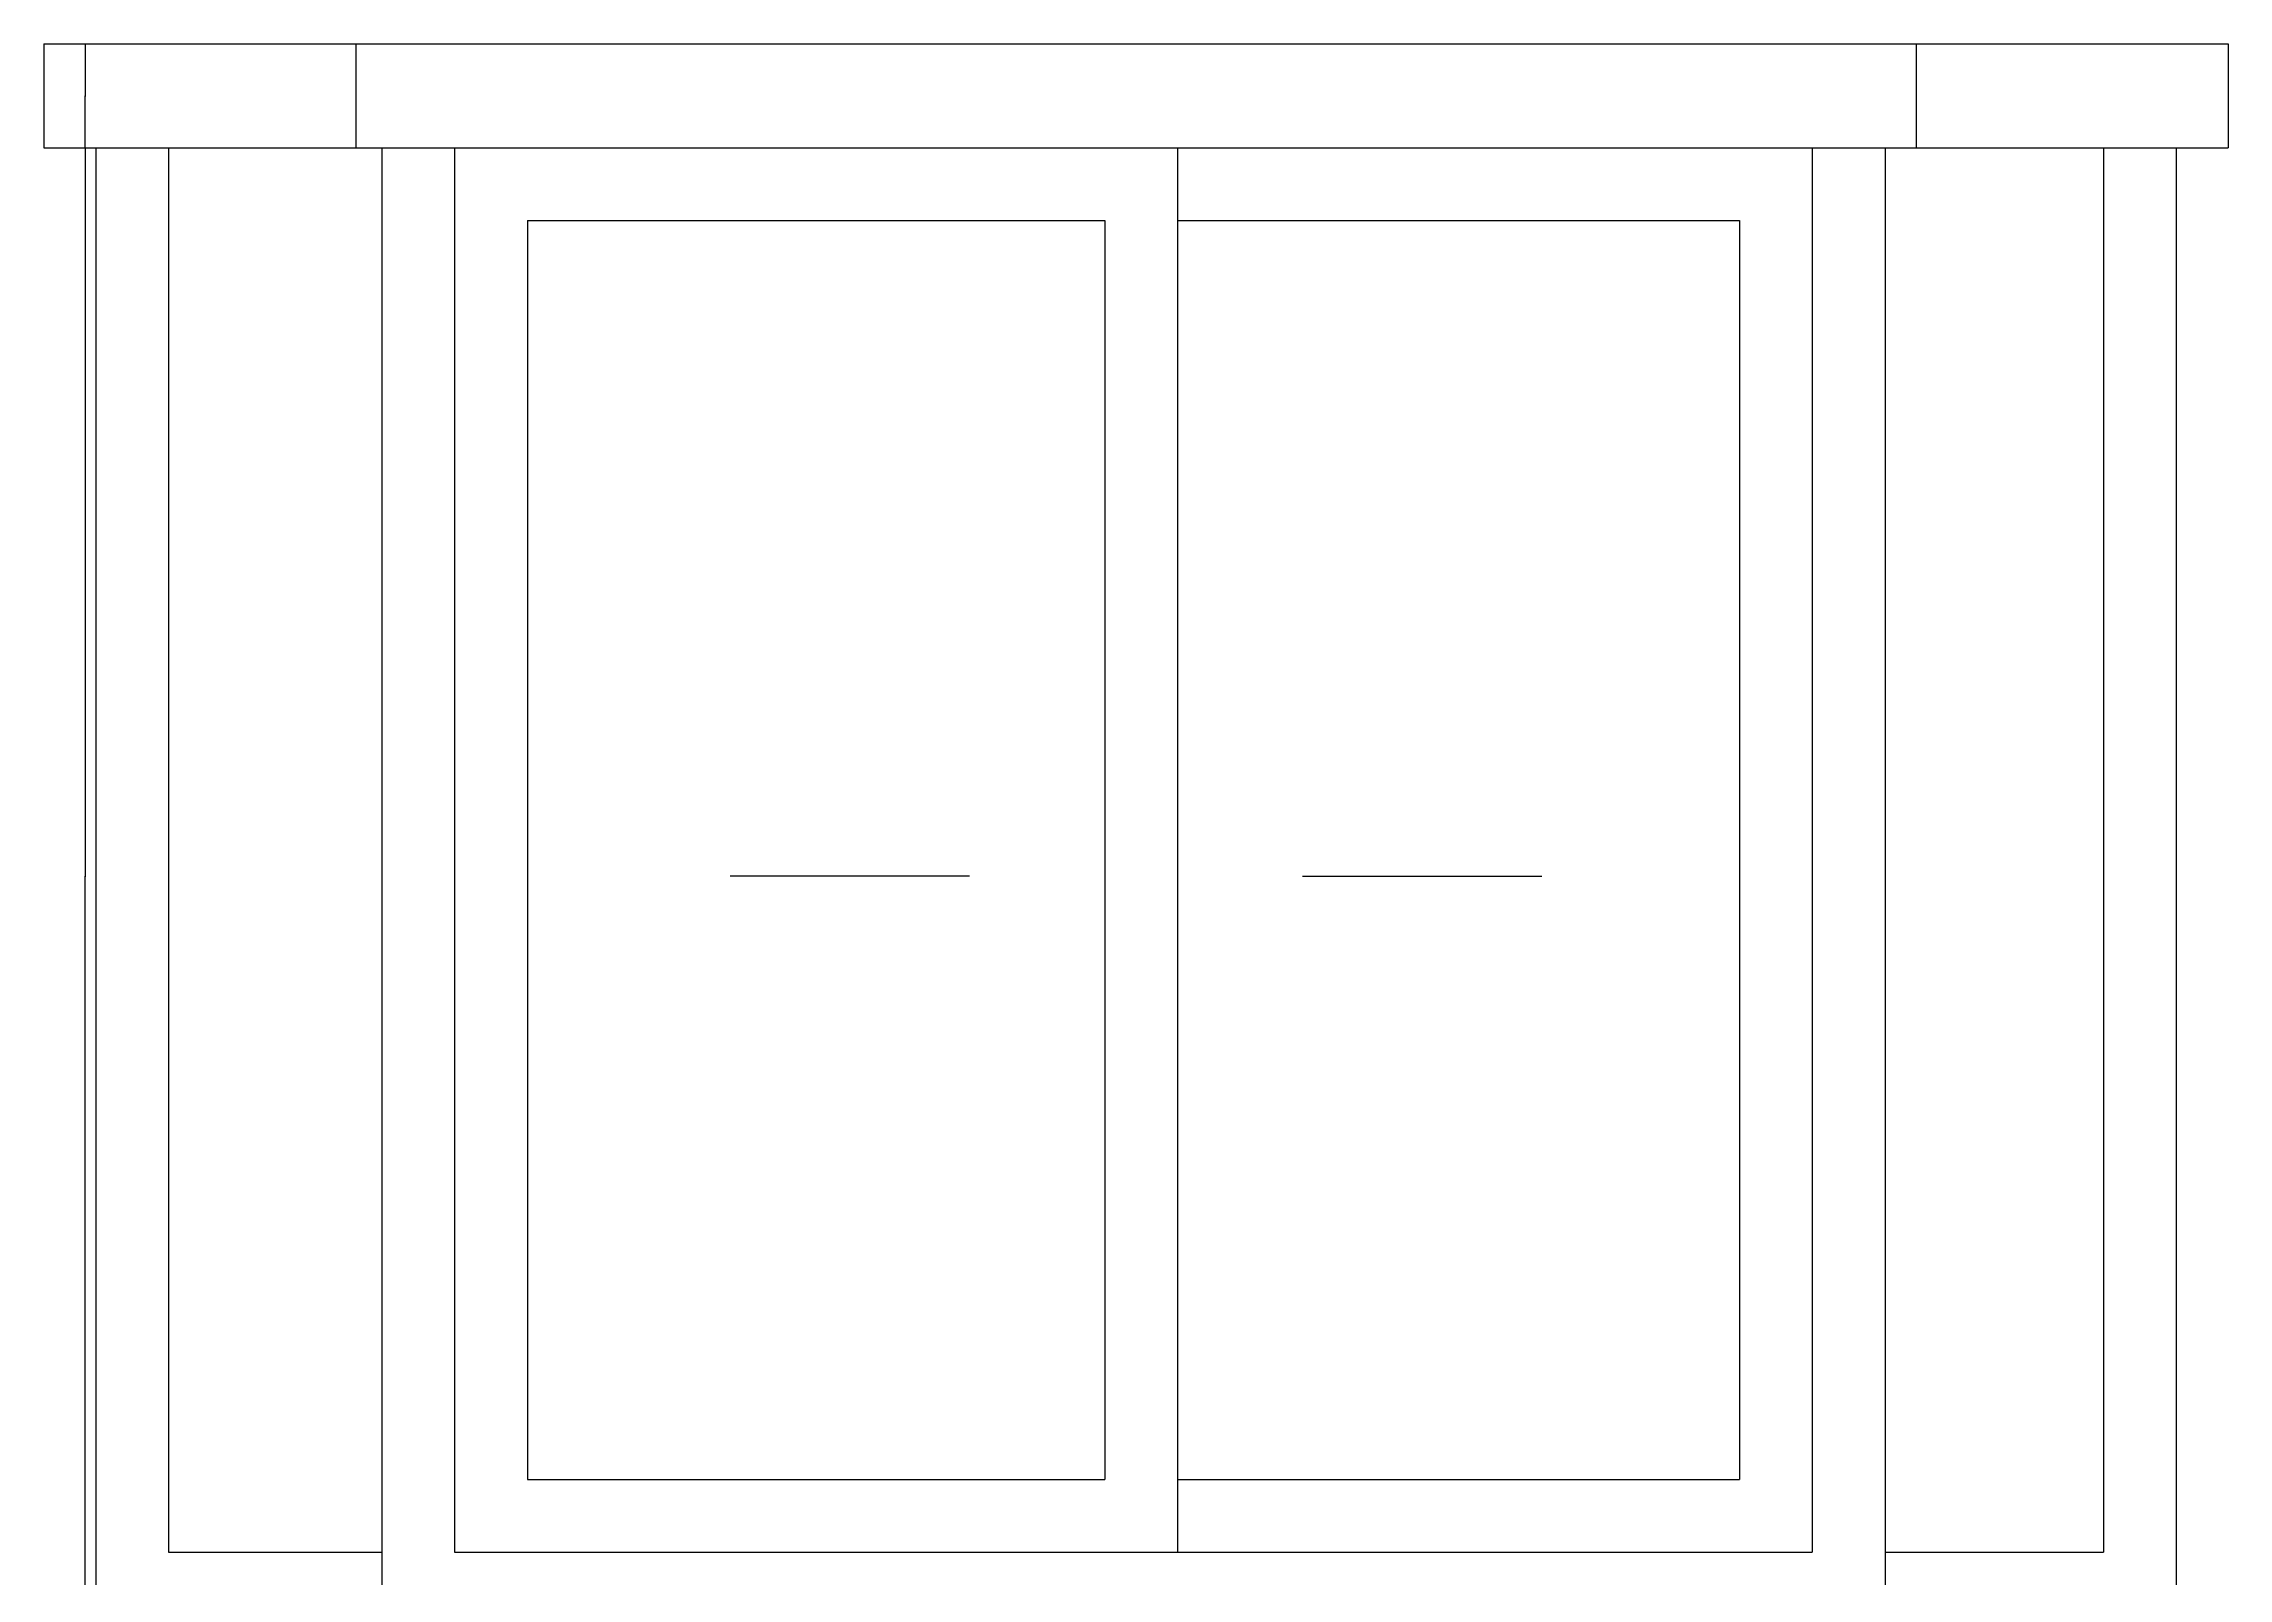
# Model space of a CAD drawing. Header units: metres. Extents: x 2111 to 6674, y -3242 to 1303.
# Drawn here: x 4250 to 6350, y -1425 to 50 of the extents above; entities that cross this region are included whole.
import ezdxf

# ---------------------------------------------------------------- set-up
doc = ezdxf.new("R2010")
doc.units = ezdxf.units.M
for name, color, linetype in [('E_WALL', 255, 'Continuous'), ('LM', 141, 'Continuous'), ('PUB_DIM', 3, 'Continuous')]:
    doc.layers.add(name, color=color, linetype=linetype)
doc.dimstyles.get("Standard").update_dxf_attribs({"dimtxt": 2.5, "dimasz": 2.5, "dimexe": 1.25, "dimexo": 0.625, "dimtad": 1, "dimcen": 2.5, "dimazin": 3, "dimtfac": 1, "dimtmove": 0, "dimatfit": 3})

# ---------------------------------------------------------------- blocks, each defined once
blk = doc.blocks.new('*D7')
for p, q in [((4290, -50), (4290, -750)), ((4289.75, -750), (4289.5, -750)), ((4290, -1450), (4290, -750)), ((4290, -750), (4290, -750)), ((4290.25, -750), (4290.5, -750))]:
    blk.add_line(p, q)
at = {"layer": 'Defpoints'}
for p in [(4290, -50), (4290, -750), (4290, -1450)]:
    blk.add_point(p, dxfattribs=at)
at = {"layer": 'PUB_DIM', "insert": (4290, -748.875), "char_height": 1, "attachment_point": 5}
blk.add_mtext('0', dxfattribs=at)
blk = doc.blocks.new('*D10')
for p, q in [((4290, 50), (4290, 0)), ((4289.75, 0), (4289.5, 0)), ((4290, -50), (4290, 0)), ((4290, 0), (4290, 0)), ((4290.25, 0), (4290.5, 0))]:
    blk.add_line(p, q)
at = {"layer": 'Defpoints'}
for p in [(4290, 50), (4290, 0), (4290, -50)]:
    blk.add_point(p, dxfattribs=at)
at = {"layer": 'PUB_DIM', "insert": (4290, 1.125), "char_height": 1, "attachment_point": 5}
blk.add_mtext('0', dxfattribs=at)

msp = doc.modelspace()

# ---------------------------------------------------------------- linework, layer by layer
at = {"layer": 'E_WALL'}
for p, q in [((4250, 50), (6350, 50)), ((4250, 50), (4250, -50)), ((4550, 50), (4550, -50)), ((6050, 50), (6050, -50)), ((6350, 50), (6350, -50)), ((4250, -50), (6350, -50)), ((4300, -50), (4300, -1850)), ((6300, -50), (6300, -1850))]:
    msp.add_line(p, q, dxfattribs=at)
at = {"layer": 'LM'}
for p, q in [((4370, -50), (4370, -1400)), ((4575, -50), (4575, -1850)), ((4645, -50), (4645, -1400)), ((5340, -50), (5340, -1400)), ((5950, -50), (5950, -1400)), ((6020, -50), (6020, -1850)), ((6230, -50), (6230, -1400)), ((4715, -120), (4715, -1330)), ((4715, -120), (5270, -120)), ((5270, -120), (5270, -1330)), ((5340, -120), (5880, -120)), ((5880, -120), (5880, -1330)), ((4715, -1330), (5270, -1330)), ((5340, -1330), (5880, -1330)), ((4370, -1400), (4575, -1400)), ((4645, -1400), (5950, -1400)), ((6020, -1400), (6230, -1400))]:
    msp.add_line(p, q, dxfattribs=at)
at = {"layer": 'PUB_DIM'}
for points in [[(5140, -750), (4910, -750)], [(5460, -750), (5690, -750)]]:
    msp.add_lwpolyline(points, dxfattribs=at)

# ---------------------------------------------------------------- dimensions: what is measured, and where the dimension line sits
for base, p1, p2, picture, middle in [((4290, 0), (4290, -50), (4290, 50), '*D10', (4290, 1.125)), ((4290, -750), (4290, -1450), (4290, -50), '*D7', (4290, -748.875))]:
    dim = msp.add_linear_dim(base=base, p1=p1, p2=p2, dimstyle='Standard', dxfattribs=at)
    dim.commit()
    dim.dimension.update_dxf_attribs({"geometry": picture, "text_midpoint": middle})

doc.saveas('drawing.dxf')
